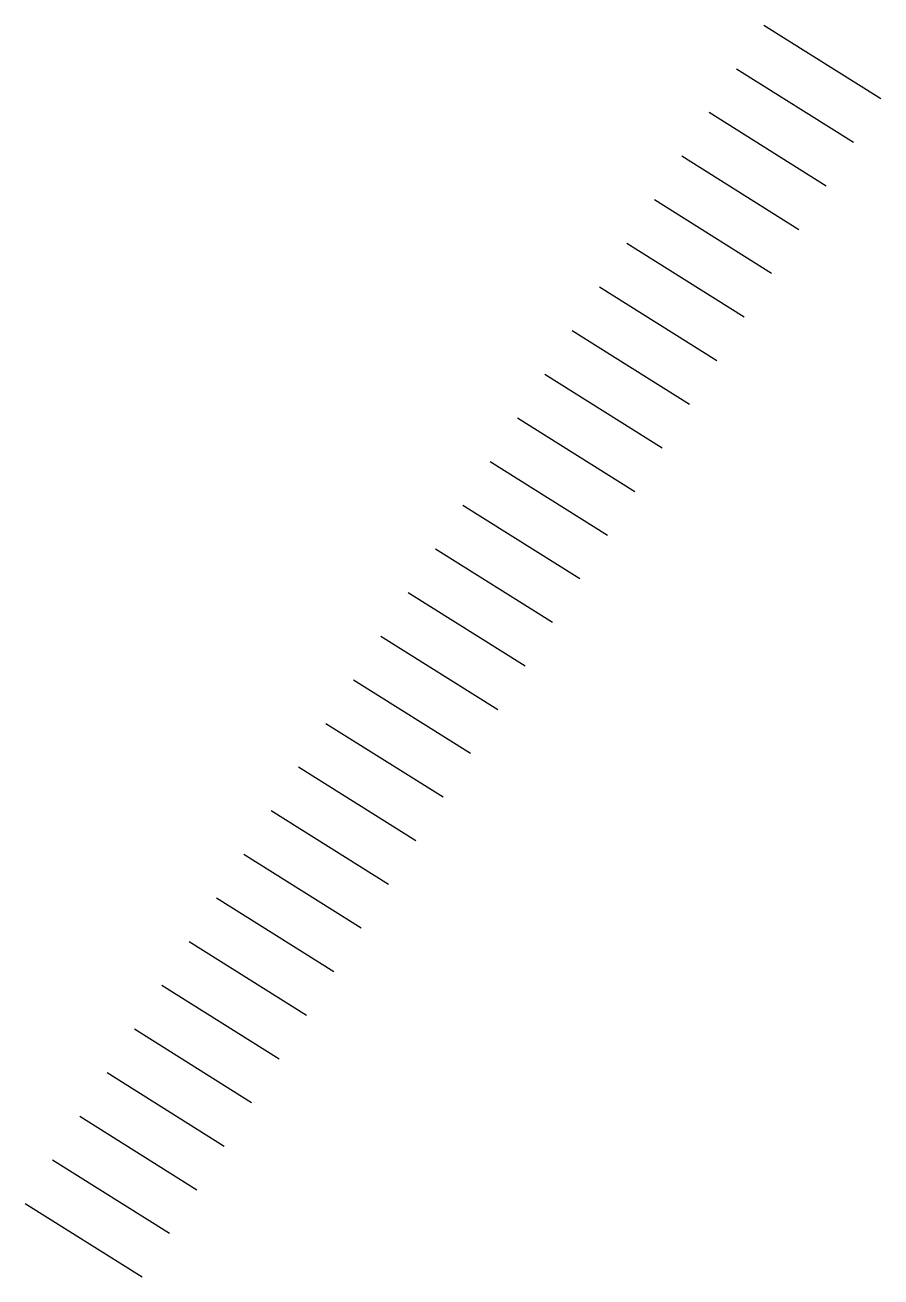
# Model space of a CAD drawing. Header units: inches. Extents: x 215676 to 3518780154, y 2761699 to 325936546.
# Drawn here: x 215707.18 to 215732.11, y 2761761.38 to 2761797.83 of the extents above.
import ezdxf

# ---------------------------------------------------------------- set-up
doc = ezdxf.new("R2010")
doc.units = ezdxf.units.IN
doc.header["$LTSCALE"] = 20
doc.header["$MEASUREMENT"] = 0
doc.layers.add('RL', color=1, linetype='Continuous')

msp = doc.modelspace()

# ---------------------------------------------------------------- linework, layer by layer
at = {"layer": 'RL'}
for points in [[(215728.696, 2761797.835), (215732.109, 2761795.695)], [(215727.899, 2761796.564), (215731.312, 2761794.424)], [(215727.102, 2761795.293), (215730.515, 2761793.153)], [(215726.306, 2761794.022), (215729.718, 2761791.882)], [(215725.509, 2761792.751), (215728.921, 2761790.611)], [(215724.712, 2761791.48), (215728.124, 2761789.341)], [(215723.915, 2761790.21), (215727.328, 2761788.07)], [(215723.118, 2761788.939), (215726.531, 2761786.799)], [(215722.321, 2761787.668), (215725.734, 2761785.528)], [(215721.524, 2761786.397), (215724.937, 2761784.257)], [(215720.728, 2761785.126), (215724.14, 2761782.986)], [(215719.931, 2761783.855), (215723.343, 2761781.716)], [(215719.134, 2761782.585), (215722.546, 2761780.445)], [(215718.337, 2761781.314), (215721.75, 2761779.174)], [(215717.54, 2761780.043), (215720.953, 2761777.903)], [(215716.743, 2761778.772), (215720.156, 2761776.632)], [(215715.946, 2761777.501), (215719.359, 2761775.362)], [(215715.149, 2761776.231), (215718.562, 2761774.091)], [(215714.353, 2761774.96), (215717.765, 2761772.82)], [(215713.556, 2761773.689), (215716.968, 2761771.549)], [(215712.759, 2761772.418), (215716.171, 2761770.278)], [(215711.962, 2761771.147), (215715.375, 2761769.007)], [(215711.165, 2761769.876), (215714.578, 2761767.737)], [(215710.368, 2761768.606), (215713.781, 2761766.466)], [(215709.571, 2761767.335), (215712.984, 2761765.195)], [(215708.775, 2761766.064), (215712.187, 2761763.924)], [(215707.978, 2761764.793), (215711.39, 2761762.653)], [(215707.181, 2761763.522), (215710.593, 2761761.382)]]:
    msp.add_lwpolyline(points, dxfattribs=at)

doc.saveas('drawing.dxf')
